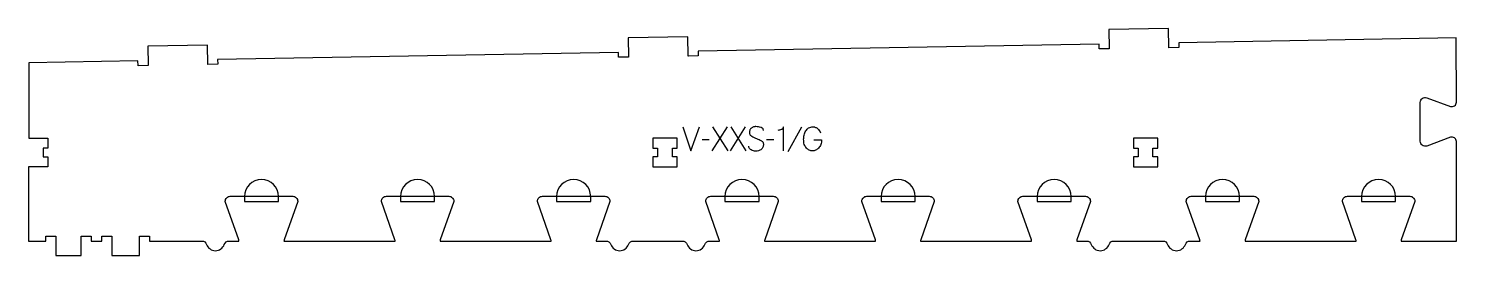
# Model space of a CAD drawing. Extents: x 0 to 1783, y 0 to 284.
import ezdxf

# ---------------------------------------------------------------- set-up
doc = ezdxf.new("R2010")
doc.units = 0
for name, color, linetype in [('1_ANYTOOL_1MMDEEP_LABELS_S', 2, 'CONTINUOUS'), ('3_ANYTOOL_CUTTHROUGH_INSID', 4, 'CONTINUOUS'), ('4_ANYTOOL_CUTTHROUGH_OUTSI', 5, 'CONTINUOUS'), ('5_ANYTOOL_HALF_MILL_9MM_IN', 3, 'CONTINUOUS')]:
    doc.layers.add(name, color=color, linetype=linetype)

msp = doc.modelspace()

# ---------------------------------------------------------------- linework, layer by layer
at = {"layer": '1_ANYTOOL_1MMDEEP_LABELS_S'}
for p, q in [((872.241118, 160.727767), (853.341118, 130.727767)), ((873.483975, 130.727767), (854.541118, 160.727767)), ((894.955404, 160.727767), (876.055404, 130.727767)), ((896.198261, 130.727767), (877.255404, 160.727767)), ((849.912547, 144.613481), (841.126832, 144.527767)), ((930.398261, 144.613481), (921.612547, 144.527767)), ((965.241118, 160.256338), (948.055404, 129.48491))]:
    msp.add_line(p, q, dxfattribs=at)
msp.add_lwpolyline([(816.783975, 160.727767), (827.155404, 130.727767), (837.698261, 160.727767)], dxfattribs=at)
for points in [[(917.583975, 156.142053, 0.071867), (917.390862, 157.478659, 0.100684), (916.764332, 158.65991, 0.047558), (916.289779, 159.13636, 0.038563), (915.739779, 159.525088, 0.037928), (915.042591, 159.872557, 0.026634), (914.305404, 160.127767, 0.028461), (911.28207, 160.81375, 0.041577), (908.198261, 161.070624, 0.036938), (906.695901, 160.959484, 0.041531), (905.230404, 160.615267, 0.041583), (903.853027, 160.038059, 0.038125), (902.583975, 159.249196, 0.057611), (901.513823, 158.257291, 0.065808), (900.719689, 157.036696, 0.06469), (900.242193, 155.577141, 0.046778), (900.098261, 154.042053, 0.052235), (900.260617, 152.49221, 0.075448), (900.805404, 151.042053, 0.076671), (901.721496, 149.869, 0.061023), (902.926832, 148.98491, 0.021951), (905.955686, 147.457564, 0.018213), (909.098261, 146.177767, -0.02405), (912.199745, 144.872305, -0.02981), (915.141118, 143.242053, -0.068439), (916.28242, 142.276122, -0.079282), (917.091118, 141.024196, -0.076308), (917.516118, 139.445514, -0.047772), (917.541118, 137.799196, -0.046243), (917.247883, 136.118236, -0.06359), (916.598261, 134.54741, -0.064671), (915.625437, 133.263221, -0.057073), (914.369689, 132.249196, -0.067522), (911.401381, 130.886285, -0.070793), (908.176832, 130.38491, -0.064027), (905.037817, 130.747425, -0.070447), (902.112547, 131.927767, -0.054374), (900.954129, 132.7774, -0.074742), (900.055404, 133.888481, -0.075199), (899.532397, 135.19486, -0.057737), (899.369689, 136.599196)], [(942.526832, 130.727767), (942.526832, 160.770624, -0.057478), (942.262809, 159.677657, -0.075801), (941.723261, 158.69741, -0.075474), (940.907808, 157.913535, -0.055107), (939.912547, 157.363481, -0.039607), (937.770306, 156.66397, -0.05918), (935.541118, 156.399196)], [(980.455404, 144.527767), (990.226832, 144.48491, -0.031732), (989.958722, 141.477508, -0.048764), (989.214332, 138.55991, -0.050291), (988.10462, 136.249402, -0.060119), (986.519689, 134.242053, -0.036578), (984.78767, 132.755636, -0.050793), (982.828618, 131.595624, -0.051881), (980.875601, 130.92788, -0.053919), (978.826832, 130.68491, -0.055881), (976.791685, 130.891854, -0.055271), (974.851832, 131.542053, -0.05403), (972.925856, 132.701246, -0.038531), (971.241118, 134.199196, -0.067281), (969.693405, 136.31021, -0.049165), (968.669689, 138.731338, -0.047412), (967.996763, 141.935257, -0.028075), (967.812547, 145.213481, -0.03109), (967.980073, 147.905061, -0.031496), (968.482189, 150.554553, -0.031425), (969.333062, 153.182797, -0.02824), (970.491118, 155.692053, -0.064555), (972.019921, 157.843578, -0.078906), (974.085761, 159.468838, -0.076878), (976.709362, 160.443388, -0.050594), (979.512547, 160.727767, -0.039946), (981.172108, 160.59497, -0.052714), (982.775047, 160.15991, -0.053511), (984.158244, 159.444576, -0.05153), (985.362547, 158.456338, -0.040443), (987.40277, 156.033197, -0.04035), (989.026832, 153.313481)]]:
    msp.add_lwpolyline(points, format="xyb", dxfattribs=at)
at = {"layer": '3_ANYTOOL_CUTTHROUGH_INSID'}
for points in [[(803.999687, 123.456456), (803.999687, 133.956456), (809.999687, 133.956456), (809.999687, 146.456456), (779.499687, 146.456456), (779.499687, 133.956456), (785.499687, 133.956456), (785.499687, 123.456456), (779.499687, 123.456456), (779.499687, 110.956456), (809.999687, 110.956456), (809.999687, 123.456456)], [(1403.999687, 123.456456), (1403.999687, 133.956456), (1409.999687, 133.956456), (1409.999687, 146.456456), (1379.499687, 146.456456), (1379.499687, 133.956456), (1385.499687, 133.956456), (1385.499687, 123.456456), (1379.499687, 123.456456), (1379.499687, 110.956456), (1409.999687, 110.956456), (1409.999687, 123.456456)]]:
    msp.add_lwpolyline(points, close=True, dxfattribs=at)
at = {"layer": '4_ANYTOOL_CUTTHROUGH_OUTSI'}
msp.add_lwpolyline([(0.303966, 240.840128), (0.16471, 146.456456), (23.864765, 146.456456, -0.414214), (24.114765, 146.206456), (24.114765, 134.206456, -0.414214), (23.864765, 133.956456), (18.114765, 133.956456), (18.114765, 123.456456), (23.864765, 123.456456, -0.414214), (24.114765, 123.206456), (24.114765, 111.206456, -0.414214), (23.864765, 110.956456), (0.114457, 110.956456), (0, 18.000039), (21.500544, 18.003357), (21.499692, 23.766015, -0.414257), (21.749692, 24.016052), (33.749692, 24.016052, -0.414214), (33.999692, 23.766052), (33.999692, 0), (65.588692, 0), (65.588692, 23.766052, -0.414214), (65.838692, 24.016052), (77.838692, 24.016052, -0.414259), (78.088692, 23.766013), (78.087804, 18.013745), (91.50058, 18.014191), (91.499692, 23.766013, -0.414259), (91.749692, 24.016052), (103.749692, 24.016052, -0.414214), (103.999692, 23.766052), (103.999692, 0), (138.499692, 0), (138.499692, 23.766052, -0.414214), (138.749692, 24.016052), (150.749692, 24.016052, -0.414259), (150.999692, 23.766013), (150.998806, 18.023217), (216.403379, 18, -0.317837), (222.295891, 13.833333, 0.317837), (233.373897, 6, 0.317837), (244.451903, 13.833333, -0.317837), (250.34446, 18), (262.744023, 18, 0.061461), (262.509256, 19.39487), (245.613723, 67.667412, -0.084368), (245.599687, 67.75, -0.414214), (251.849687, 74), (329.849687, 74, -0.414214), (336.099687, 67.75, -0.084368), (336.085652, 67.667412), (319.186539, 19.383805, 0.0608), (318.955208, 18), (457.644166, 18, 0.06141), (457.409256, 19.39487), (440.513723, 67.667412, -0.084368), (440.499687, 67.75, -0.414214), (446.749687, 74), (524.749687, 74, -0.414214), (530.999687, 67.75, -0.084368), (530.985652, 67.667412), (514.086539, 19.383805, 0.0608), (513.855208, 18), (652.544166, 18, 0.06141), (652.309256, 19.39487), (635.413723, 67.667412, -0.084368), (635.399687, 67.75, -0.414214), (641.649687, 74), (719.649687, 74, -0.414214), (725.899687, 67.75, -0.084368), (725.885652, 67.667412), (708.986539, 19.383805, 0.060725), (708.754994, 18), (721.153334, 18, -0.317837), (727.045891, 13.833333, 0.707107), (749.201903, 13.833333, -0.317837), (755.09446, 18), (767.749292, 18), (803.749687, 18), (816.403334, 18, -0.317837), (822.295891, 13.833333, 0.317837), (833.373897, 6, 0.317837), (844.451903, 13.833333, -0.317837), (850.34446, 18), (862.744023, 18, 0.061461), (862.509256, 19.39487), (845.613723, 67.667412, -0.084368), (845.599687, 67.75, -0.414214), (851.849687, 74), (929.849687, 74, -0.414214), (936.099687, 67.75, -0.084368), (936.085652, 67.667412), (919.186539, 19.383805, 0.0608), (918.955208, 18), (1057.644166, 18, 0.06141), (1057.409256, 19.39487), (1040.513723, 67.667412, -0.084368), (1040.499687, 67.75, -0.414214), (1046.749687, 74), (1124.749687, 74, -0.414214), (1130.999687, 67.75, -0.084368), (1130.985652, 67.667412), (1114.086539, 19.383805, 0.0608), (1113.855208, 18), (1252.544166, 18, 0.06141), (1252.309256, 19.39487), (1235.413723, 67.667412, -0.084368), (1235.399687, 67.75, -0.414214), (1241.649687, 74), (1319.649687, 74, -0.414214), (1325.899687, 67.75, -0.084368), (1325.885652, 67.667412), (1308.986539, 19.383805, 0.060725), (1308.754994, 18), (1321.153334, 18, -0.317837), (1327.045891, 13.833333, 0.707107), (1349.201903, 13.833333, -0.317837), (1355.09446, 18), (1367.749292, 18), (1403.749687, 18), (1416.403334, 18, -0.317837), (1422.295891, 13.833333, 0.317837), (1433.373897, 6, 0.317837), (1444.451903, 13.833333, -0.317837), (1450.34446, 18), (1462.744023, 18, 0.061461), (1462.509256, 19.39487), (1445.613723, 67.667412, -0.084368), (1445.599687, 67.75, -0.414214), (1451.849687, 74), (1529.849687, 74, -0.414214), (1536.099687, 67.75, -0.084368), (1536.085652, 67.667412), (1519.186539, 19.383805, 0.0608), (1518.955208, 18), (1657.644166, 18, 0.06141), (1657.409256, 19.39487), (1640.513723, 67.667412, -0.084368), (1640.499687, 67.75, -0.414214), (1646.749687, 74), (1724.749687, 74, -0.414214), (1730.999687, 67.75, -0.084368), (1730.985652, 67.667412), (1714.086539, 19.383805, 0.0608), (1713.855208, 18), (1782.949688, 18), (1782.949921, 142.269243, 0.237079), (1780.632271, 146.882427, 0.237104), (1775.547755, 147.776515), (1745.786553, 136.781917, -0.015604), (1745.771758, 136.77697, -0.237079), (1740.245017, 137.749053, -0.237079), (1737.725833, 142.763385), (1737.726289, 191.26947, -0.237079), (1740.245473, 196.2838, -0.237077), (1745.772067, 197.255884, -0.015611), (1745.786868, 197.250935), (1775.562542, 186.250952, 0.236337), (1780.632271, 187.149974, 0.237079), (1782.949922, 191.762651), (1782.624738, 271.9553), (1436.124733, 265.906139), (1436.225069, 260.156909, -0.414214), (1435.97947, 259.902584), (1423.981297, 259.69319, -0.414214), (1423.726972, 259.938789), (1423.312547, 283.685138), (1348.823894, 282.384934), (1349.238321, 258.638463, -0.414214), (1348.992722, 258.384139), (1336.994549, 258.174744, -0.414214), (1336.740224, 258.420344), (1336.63989, 264.169467), (836.124733, 255.431524), (836.225069, 249.682294, -0.414214), (835.97947, 249.42797), (823.981297, 249.218576, -0.414214), (823.726972, 249.464175), (823.312547, 273.210524), (748.823894, 271.91032), (749.238321, 248.163849, -0.414214), (748.992722, 247.909524), (736.994549, 247.70013, -0.414214), (736.740224, 247.945729), (736.63989, 253.694853), (236.124733, 244.95691), (236.225069, 239.20768, -0.414214), (235.97947, 238.953356), (223.981297, 238.743961, -0.414214), (223.726972, 238.989561), (223.312547, 262.73591), (148.823894, 261.435706), (149.238321, 237.689234, -0.414214), (148.992722, 237.43491), (136.994549, 237.225516, -0.414214), (136.740224, 237.471115), (136.63989, 243.220238)], format="xyb", close=True, dxfattribs=at)
at = {"layer": '5_ANYTOOL_HALF_MILL_9MM_IN'}
for points in [[(312.099687, 73.75, 1), (269.599687, 73.75), (269.599687, 67.5), (312.099687, 67.5)], [(506.999687, 73.75, 1), (464.499687, 73.75), (464.499687, 67.5), (506.999687, 67.5)], [(701.899687, 73.75, 1), (659.399687, 73.75), (659.399687, 67.5), (701.899687, 67.5)], [(912.099687, 73.75, 1), (869.599687, 73.75), (869.599687, 67.5), (912.099687, 67.5)], [(1106.999687, 73.75, 1), (1064.499687, 73.75), (1064.499687, 67.5), (1106.999687, 67.5)], [(1301.899687, 73.75, 1), (1259.399687, 73.75), (1259.399687, 67.5), (1301.899687, 67.5)], [(1512.099687, 73.75, 1), (1469.599687, 73.75), (1469.599687, 67.5), (1512.099687, 67.5)], [(1706.999687, 73.75, 1), (1664.499687, 73.75), (1664.499687, 67.5), (1706.999687, 67.5)]]:
    msp.add_lwpolyline(points, format="xyb", close=True, dxfattribs=at)

doc.saveas('drawing.dxf')
